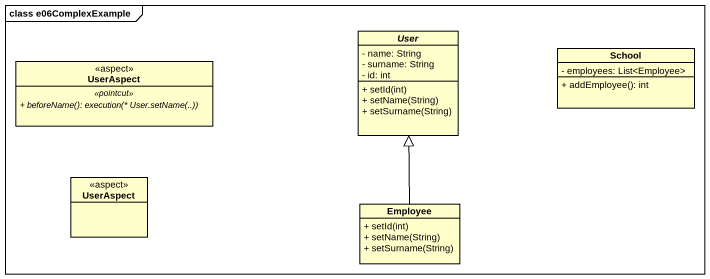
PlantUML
@startuml
mainframe class e06ComplexExample
hide circle
hide empty members
skinparam classAttributeIconSize 0
class UserAspect <<aspect>> {
  .. <<pointcut>> ..
  {abstract} + beforeName(): execution(* User.setName(..))
}
abstract class User {
  - name: String
  - surname: String
  - id: int
  + setId(int)
  + setName(String)
  + setSurname(String)
}
class School {
  - employees: List<Employee>
  + addEmployee(): int
}
class "UserAspect" as UserAspect_2 <<aspect>>
class Employee {
  + setId(int)
  + setName(String)
  + setSurname(String)
}
Employee -up-|> User
@enduml
